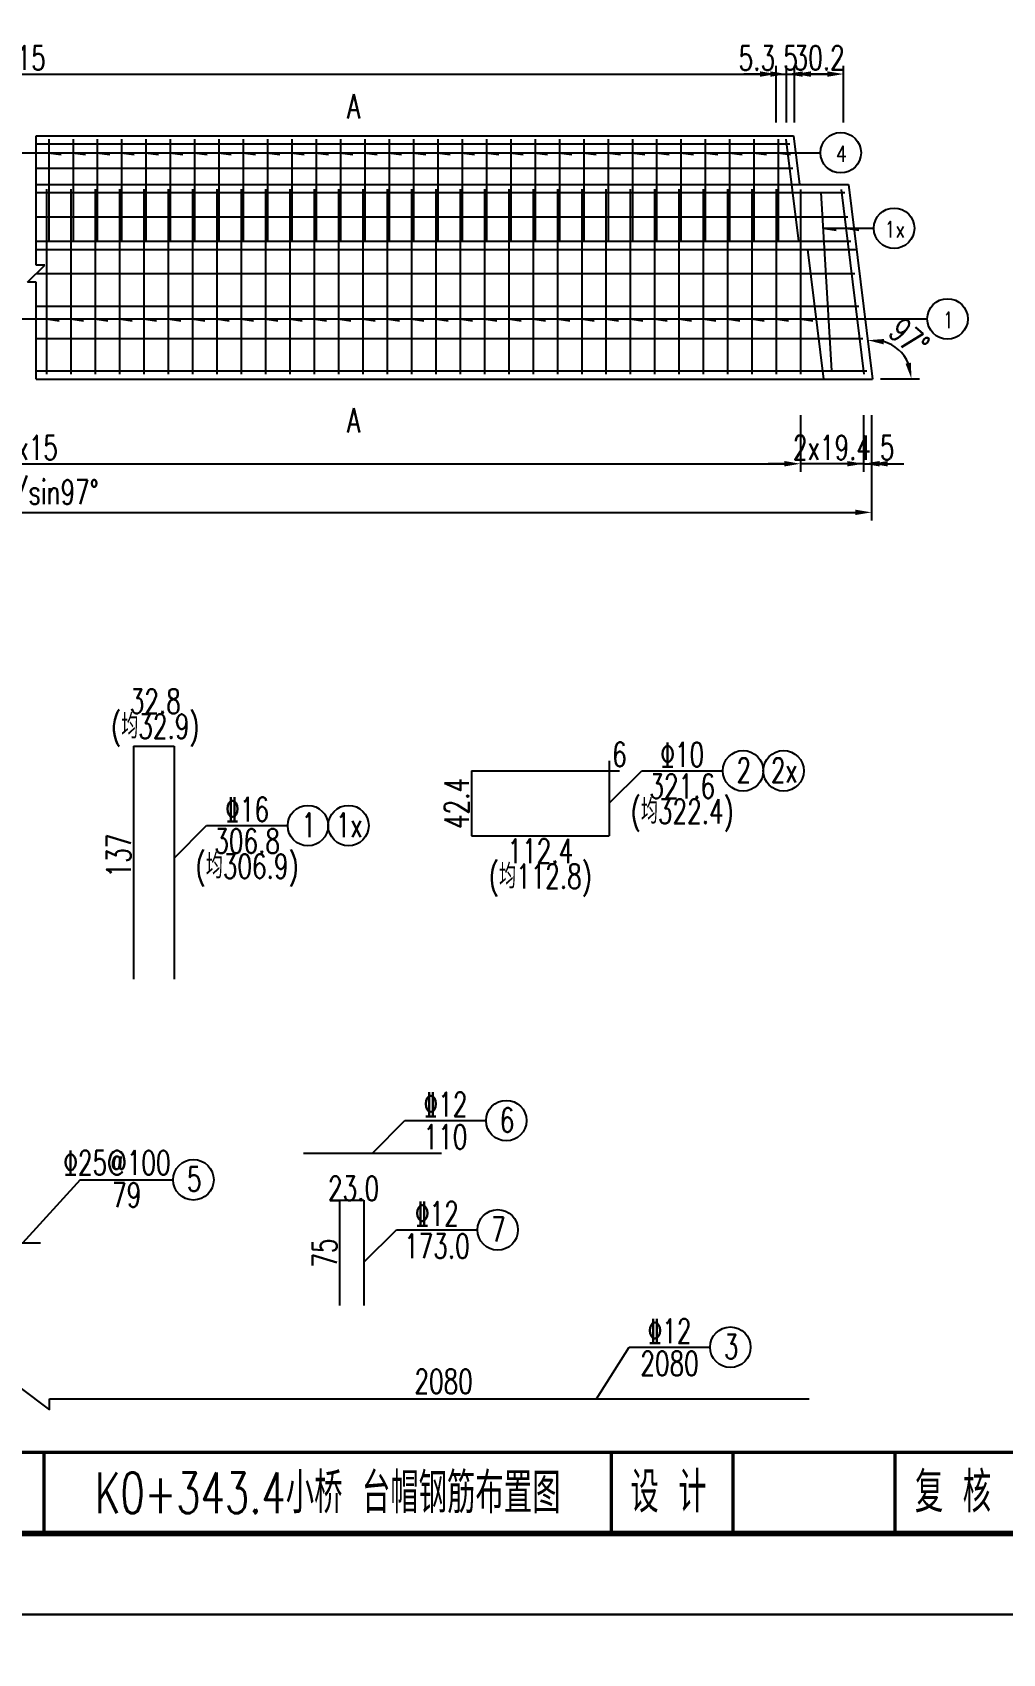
# Model space of a CAD drawing. Header units: millimetres. Extents: x -51 to 12129, y -1309 to -715.
# Drawn here: x 3473.3 to 3593, y -1016.5 to -816.4 of the extents above; entities that cross this region are included whole.
import ezdxf
from ezdxf.enums import TextEntityAlignment as Align

# ---------------------------------------------------------------- set-up
doc = ezdxf.new("R2010")
doc.units = ezdxf.units.MM
doc.header["$LTSCALE"] = 0.25
doc.layers.add('TEXT', color=7, linetype='Continuous', lineweight=18)
for name, color, linetype in [('YOLLOW', 7, 'Continuous'), ('图框', 7, 'Continuous'), ('尺寸标注', 2, 'Continuous'), ('文字', 7, 'Continuous'), ('文字字符', 7, 'Continuous'), ('标注', 4, 'Continuous'), ('次轮廓线', 7, 'Continuous'), ('钢筋', 6, 'Continuous')]:
    doc.layers.add(name, color=color, linetype=linetype)
doc.styles.get("Standard").update_dxf_attribs({"font": 'simplex1.shx', "width": 0.7, "bigfont": 'hztxt.shx'})
doc.styles.add('TEXT', font='simplex1.shx', dxfattribs={"width": 0.7, "bigfont": 'hztxt.shx'})
doc.dimstyles.new('比例1：50', dxfattribs={"dimscale": 0, "dimtxt": 3, "dimasz": 2, "dimexe": 1, "dimexo": 1, "dimgap": 0.5, "dimtad": 1, "dimdec": 1, "dimlfac": 5, "dimzin": 13, "dimdsep": 46, "dimtxsty": 'Standard', "dimcen": -1, "dimclrd": 256, "dimclre": 256, "dimclrt": 7, "dimaunit": 1, "dimadec": 3, "dimazin": 0, "dimtfac": 0.0005, "dimtdec": 1, "dimtix": 1, "dimtmove": 2, "dimatfit": 3, "dimfxl": 0, "dimtolj": 1, "dimtzin": 13, "dimarcsym": 0})

# ---------------------------------------------------------------- blocks, each defined once
blk = doc.blocks.new('*D121')
at = {"layer": 'Defpoints', "color": 0}
for p in [(3371.49, -842.2), (3354.81, -858.2), (3791.28, -858.2)]:
    blk.add_point(p, dxfattribs=at)
at = {"layer": '标注', "lineweight": -2}
for p, q in [((3360.81, -842.2), (3353.81, -842.2)), ((3354.81, -844.2), (3354.81, -856.2)), ((3360.81, -858.2), (3353.81, -858.2))]:
    blk.add_line(p, q, dxfattribs=at)
at = {"layer": '标注'}
for points in [[(3354.48, -844.2), (3355.15, -844.2), (3354.81, -842.2)], [(3354.48, -856.2), (3355.15, -856.2), (3354.81, -858.2)]]:
    blk.add_solid(points, dxfattribs=at)
at = {"layer": '标注', "color": 7, "insert": (3352.81, -850.2), "char_height": 3, "attachment_point": 5, "rotation": 90}
blk.add_mtext('\\A1;4x20', dxfattribs=at)
blk = doc.blocks.new('*D122')
at = {"layer": 'Defpoints', "color": 0}
for p in [(3354.81, -859.2), (3371.49, -858.2), (3791.28, -859.2)]:
    blk.add_point(p, dxfattribs=at)
at = {"layer": '标注', "lineweight": -2}
for p, q in [((3354.81, -856.2), (3354.81, -854.2)), ((3360.81, -858.2), (3353.81, -858.2)), ((3360.81, -859.2), (3353.81, -859.2)), ((3354.81, -858.2), (3354.81, -859.2)), ((3354.81, -861.2), (3354.81, -863.2))]:
    blk.add_line(p, q, dxfattribs=at)
at = {"layer": '标注'}
for points in [[(3354.48, -856.2), (3355.15, -856.2), (3354.81, -858.2)], [(3354.48, -861.2), (3355.15, -861.2), (3354.81, -859.2)]]:
    blk.add_solid(points, dxfattribs=at)
at = {"layer": '标注', "color": 7, "insert": (3352.81, -858.7), "char_height": 3, "attachment_point": 5, "rotation": 90}
blk.add_mtext('\\A1;5', dxfattribs=at)
blk = doc.blocks.new('*D125')
at = {"layer": 'Defpoints', "color": 0}
for p in [(3575.84, -858.2), (3576.84, -858.2), (3576.84, -869.66)]:
    blk.add_point(p, dxfattribs=at)
at = {"layer": '标注', "lineweight": -2}
for p, q in [((3575.84, -863.66), (3575.84, -870.66)), ((3576.84, -863.66), (3576.84, -870.66)), ((3573.84, -869.66), (3571.84, -869.66)), ((3575.84, -869.66), (3576.84, -869.66)), ((3578.84, -869.66), (3580.84, -869.66))]:
    blk.add_line(p, q, dxfattribs=at)
at = {"layer": '标注'}
for points in [[(3573.84, -869.32), (3573.84, -869.99), (3575.84, -869.66)], [(3578.84, -869.32), (3578.84, -869.99), (3576.84, -869.66)]]:
    blk.add_solid(points, dxfattribs=at)
at = {"layer": '标注', "color": 7, "insert": (3578.77, -867.66), "char_height": 3, "attachment_point": 5}
blk.add_mtext('\\A1;5', dxfattribs=at)
blk = doc.blocks.new('*D126')
at = {"layer": 'Defpoints', "color": 0}
for p in [(3568.09, -858.2), (3575.84, -858.2), (3568.09, -869.66)]:
    blk.add_point(p, dxfattribs=at)
at = {"layer": '标注', "lineweight": -2}
for p, q in [((3568.09, -863.66), (3568.09, -870.66)), ((3575.84, -863.66), (3575.84, -870.66)), ((3566.09, -869.66), (3564.09, -869.66)), ((3575.84, -869.66), (3568.09, -869.66)), ((3577.84, -869.66), (3579.84, -869.66))]:
    blk.add_line(p, q, dxfattribs=at)
at = {"layer": '标注'}
for points in [[(3566.09, -869.32), (3566.09, -869.99), (3568.09, -869.66)], [(3577.84, -869.32), (3577.84, -869.99), (3575.84, -869.66)]]:
    blk.add_solid(points, dxfattribs=at)
at = {"layer": '标注', "color": 7, "insert": (3571.96, -867.66), "char_height": 3, "attachment_point": 5}
blk.add_mtext('\\A1;2x19.4', dxfattribs=at)
blk = doc.blocks.new('*D127')
at = {"layer": 'Defpoints', "color": 0}
for p in [(3374.34, -858.2), (3568.09, -858.2), (3568.09, -869.66)]:
    blk.add_point(p, dxfattribs=at)
at = {"layer": '标注', "lineweight": -2}
for p, q in [((3374.34, -863.66), (3374.34, -870.66)), ((3568.09, -863.66), (3568.09, -870.66)), ((3376.34, -869.66), (3566.09, -869.66))]:
    blk.add_line(p, q, dxfattribs=at)
at = {"layer": '标注'}
for points in [[(3376.34, -869.32), (3376.34, -869.99), (3374.34, -869.66)], [(3566.09, -869.32), (3566.09, -869.99), (3568.09, -869.66)]]:
    blk.add_solid(points, dxfattribs=at)
at = {"layer": '标注', "color": 7, "insert": (3471.21, -867.66), "char_height": 3, "attachment_point": 5}
blk.add_mtext('\\A1;134x15', dxfattribs=at)
blk = doc.blocks.new('*D128')
at = {"layer": 'Defpoints', "color": 0}
for p in [(3565.09, -821.57), (3374.34, -830.2), (3565.09, -830.2)]:
    blk.add_point(p, dxfattribs=at)
at = {"layer": '标注', "lineweight": -2}
for p, q in [((3374.34, -827.57), (3374.34, -820.57)), ((3376.34, -821.57), (3563.09, -821.57)), ((3565.09, -827.57), (3565.09, -820.57))]:
    blk.add_line(p, q, dxfattribs=at)
at = {"layer": '标注'}
for points in [[(3376.34, -821.24), (3376.34, -821.91), (3374.34, -821.57)], [(3563.09, -821.24), (3563.09, -821.91), (3565.09, -821.57)]]:
    blk.add_solid(points, dxfattribs=at)
at = {"layer": '标注', "color": 7, "insert": (3469.71, -819.57), "char_height": 3, "attachment_point": 5}
blk.add_mtext('\\A1;133x15', dxfattribs=at)
blk = doc.blocks.new('*D129')
at = {"layer": 'Defpoints', "color": 0}
for p in [(3566.36, -821.57), (3565.09, -830.2), (3566.36, -830.2)]:
    blk.add_point(p, dxfattribs=at)
at = {"layer": '标注', "lineweight": -2}
for p, q in [((3563.09, -821.57), (3561.09, -821.57)), ((3565.09, -827.57), (3565.09, -820.57)), ((3565.09, -821.57), (3566.36, -821.57)), ((3566.36, -827.57), (3566.36, -820.57)), ((3568.36, -821.57), (3570.36, -821.57))]:
    blk.add_line(p, q, dxfattribs=at)
at = {"layer": '标注'}
for points in [[(3563.09, -821.24), (3563.09, -821.91), (3565.09, -821.57)], [(3568.36, -821.24), (3568.36, -821.91), (3566.36, -821.57)]]:
    blk.add_solid(points, dxfattribs=at)
at = {"layer": '标注', "color": 7, "insert": (3562.7, -819.6), "char_height": 3, "attachment_point": 5}
blk.add_mtext('\\A1;5.3', dxfattribs=at)
blk = doc.blocks.new('*D130')
at = {"layer": 'Defpoints', "color": 0}
for p in [(3567.36, -821.57), (3566.36, -830.2), (3567.36, -830.2)]:
    blk.add_point(p, dxfattribs=at)
at = {"layer": '标注', "lineweight": -2}
for p, q in [((3564.36, -821.57), (3562.36, -821.57)), ((3566.36, -827.57), (3566.36, -820.57)), ((3566.36, -821.57), (3567.36, -821.57)), ((3567.36, -827.57), (3567.36, -820.57)), ((3569.36, -821.57), (3571.36, -821.57))]:
    blk.add_line(p, q, dxfattribs=at)
at = {"layer": '标注'}
for points in [[(3564.36, -821.24), (3564.36, -821.91), (3566.36, -821.57)], [(3569.36, -821.24), (3569.36, -821.91), (3567.36, -821.57)]]:
    blk.add_solid(points, dxfattribs=at)
at = {"layer": '标注', "color": 7, "insert": (3566.86, -819.57), "char_height": 3, "attachment_point": 5}
blk.add_mtext('\\A1;5', dxfattribs=at)
blk = doc.blocks.new('*D131')
at = {"layer": 'Defpoints', "color": 0}
for p in [(3567.36, -821.57), (3567.36, -829.6), (3573.4, -829.6)]:
    blk.add_point(p, dxfattribs=at)
at = {"layer": '标注', "lineweight": -2}
for p, q in [((3567.36, -827.57), (3567.36, -820.57)), ((3571.4, -821.57), (3569.36, -821.57)), ((3573.4, -827.57), (3573.4, -820.57))]:
    blk.add_line(p, q, dxfattribs=at)
at = {"layer": '标注'}
for points in [[(3569.36, -821.24), (3569.36, -821.91), (3567.36, -821.57)], [(3571.4, -821.24), (3571.4, -821.91), (3573.4, -821.57)]]:
    blk.add_solid(points, dxfattribs=at)
at = {"layer": '标注', "color": 7, "insert": (3570.38, -819.57), "char_height": 3, "attachment_point": 5}
blk.add_mtext('\\A1;30.2', dxfattribs=at)
blk = doc.blocks.new('*D137')
at = {"layer": 'Defpoints', "color": 0}
for p in [(3368.29, -858.95), (3576.84, -858.95), (3576.84, -875.66)]:
    blk.add_point(p, dxfattribs=at)
at = {"layer": '标注', "lineweight": -2}
for p, q in [((3368.29, -869.66), (3368.29, -876.66)), ((3576.84, -869.66), (3576.84, -876.66)), ((3370.29, -875.66), (3574.84, -875.66))]:
    blk.add_line(p, q, dxfattribs=at)
at = {"layer": '标注'}
for points in [[(3370.29, -875.32), (3370.29, -875.99), (3368.29, -875.66)], [(3574.84, -875.32), (3574.84, -875.99), (3576.84, -875.66)]]:
    blk.add_solid(points, dxfattribs=at)
at = {"layer": '标注', "color": 7, "insert": (3472.57, -873.66), "char_height": 3, "attachment_point": 5}
blk.add_mtext('\\A1;2070/sin97%%d', dxfattribs=at)
blk = doc.blocks.new('*D146')
at = {"layer": 'Defpoints', "color": 0}
for p in [(3574.02, -835.2), (3581.04, -856.63), (3473.77, -859.2), (3576.97, -859.2), (3576.97, -859.2)]:
    blk.add_point(p, dxfattribs=at)
at = {"layer": '标注', "lineweight": -2}
blk.add_line((3577.97, -859.2), (3582.78, -859.2), dxfattribs=at)
blk.add_arc((3576.97, -859.2), 4.82, 23.9652, 73.0348, dxfattribs=at)
at = {"layer": '标注'}
for points in [[(3578.34, -854.93), (3578.4, -854.26), (3576.38, -854.42)], [(3581.69, -857.18), (3581.04, -857.31), (3581.78, -859.2)]]:
    blk.add_solid(points, dxfattribs=at)
at = {"layer": '标注', "color": 7, "insert": (3581.48, -854.1), "char_height": 3, "attachment_point": 5, "rotation": 318.5}
blk.add_mtext('\\A1;97%%d', dxfattribs=at)
blk = doc.blocks.new('123')
at = {"layer": '图框', "color": 2}
blk.add_lwpolyline([(369.33, -1011.65), (369.33, -714.65), (-50.67, -714.65), (-50.67, -1011.65)], close=True, dxfattribs=at)

msp = doc.modelspace()

# ---------------------------------------------------------------- linework, layer by layer
for points, const_width in [([(3719.75412, -724.65472), (3339.75412, -724.65472), (3339.75412, -1001.65472), (3719.75412, -1001.65472), (3719.75412, -724.65472)], 0.7), ([(3339.75412, -991.65472), (3719.75412, -991.65472)], 0.4)]:
    msp.add_lwpolyline(points, dxfattribs=dict(const_width=const_width))
at = {"layer": 'YOLLOW'}
for p, q in [((3544.49323, -911.5532), (3548.49323, -907.5532)), ((3548.49323, -907.5532), (3558.49323, -907.5532)), ((3490.81904, -918.31741), (3494.81904, -914.31741)), ((3494.81904, -914.31741), (3504.81904, -914.31741)), ((3515.28573, -954.71913), (3519.28573, -950.71913)), ((3519.28573, -950.71913), (3529.28573, -950.71913)), ((3479.22277, -958.01593), (3472.09243, -965.82455)), ((3479.22277, -958.01593), (3490.68997, -958.01593)), ((3514.22651, -968.19923), (3518.22651, -964.19923)), ((3518.22651, -964.19923), (3528.22651, -964.19923)), ((3542.92619, -985.02614), (3546.92619, -978.67884)), ((3546.92619, -978.67884), (3556.92619, -978.67884))]:
    msp.add_line(p, q, dxfattribs=at)
for centre in [(3560.99323, -907.5532), (3565.99323, -907.5532), (3507.31904, -914.31741), (3512.31904, -914.31741), (3531.78573, -950.71913), (3493.18997, -958.01593), (3530.72651, -964.19923), (3559.42619, -978.67884)]:
    msp.add_circle(centre, 2.5, dxfattribs=at)
at = {"layer": '图框', "const_width": 0.4}
for points in [[(3474.75412, -1001.65472), (3474.75412, -991.65472)], [(3544.75412, -1001.65472), (3544.75412, -991.65472)], [(3559.75412, -1001.65472), (3559.75412, -991.65472)], [(3579.75412, -1001.65472), (3579.75412, -991.65472)]]:
    msp.add_lwpolyline(points, dxfattribs=at)
at = {"layer": '尺寸标注', "linetype": 'Continuous'}
for p, q in [((3471.77135, -983.62621), (3475.43097, -986.41375)), ((3475.43097, -986.41375), (3475.43097, -985.02614))]:
    msp.add_line(p, q, dxfattribs=at)
at = {"layer": '文字'}
for points in [[(3513.20137, -822.67687, 0, 0.7, 0), (3511.20137, -822.67687, 0, 0, 0), (3508.70137, -822.67687, 0, 0, 0), (3508.70137, -827.47369, 0, 0, 0)], [(3513.20137, -867.00571, 0, 0.7, 0), (3511.20137, -867.00571, 0, 0, 0), (3508.70137, -867.00571, 0, 0, 0), (3508.70137, -862.20889, 0, 0, 0)]]:
    msp.add_lwpolyline(points, format="xyseb", dxfattribs=at)
at = {"layer": '标注'}
for p, q in [((3473.77468, -845.13478), (3473.77467, -829.20143)), ((3374.5927, -831.27975), (3570.54543, -831.27975)), ((3475.2677, -831.27975), (3476.86772, -831.5046)), ((3478.2677, -831.27975), (3479.86772, -831.5046)), ((3481.2677, -831.27975), (3482.86772, -831.5046)), ((3484.2677, -831.27975), (3485.86772, -831.5046)), ((3487.2677, -831.27975), (3488.86772, -831.5046)), ((3490.2677, -831.27975), (3491.86772, -831.5046)), ((3493.2677, -831.27975), (3494.86772, -831.5046)), ((3496.2677, -831.27975), (3497.86772, -831.5046)), ((3499.2677, -831.27975), (3500.86772, -831.5046)), ((3502.2677, -831.27975), (3503.86772, -831.5046)), ((3505.2677, -831.27975), (3506.86772, -831.5046)), ((3508.2677, -831.27975), (3509.86772, -831.5046)), ((3511.2677, -831.27975), (3512.86772, -831.5046)), ((3514.2677, -831.27975), (3515.86772, -831.5046)), ((3517.2677, -831.27975), (3518.86772, -831.5046)), ((3520.2677, -831.27975), (3521.86772, -831.5046)), ((3523.2677, -831.27975), (3524.86772, -831.5046)), ((3526.2677, -831.27975), (3527.86772, -831.5046)), ((3529.2677, -831.27975), (3530.86772, -831.5046)), ((3532.2677, -831.27975), (3533.86772, -831.5046)), ((3535.2677, -831.27975), (3536.86772, -831.5046)), ((3538.2677, -831.27975), (3539.86772, -831.5046)), ((3541.2677, -831.27975), (3542.86772, -831.5046)), ((3544.2677, -831.27975), (3545.86772, -831.5046)), ((3547.2677, -831.27975), (3548.86772, -831.5046)), ((3550.2677, -831.27975), (3551.86772, -831.5046)), ((3553.2677, -831.27975), (3554.86772, -831.5046)), ((3556.2677, -831.27975), (3557.86772, -831.5046)), ((3559.2677, -831.27975), (3560.86772, -831.5046)), ((3562.2677, -831.27975), (3563.86772, -831.5046)), ((3565.2677, -831.27975), (3566.86772, -831.5046)), ((3570.88414, -840.60257), (3577.12745, -840.60257)), ((3570.88414, -840.60257), (3572.48415, -840.82743)), ((3573.68183, -840.60257), (3575.28185, -840.82743)), ((3472.70802, -847.2681), (3474.84135, -845.13476)), ((3474.84135, -845.13476), (3473.77468, -845.13478)), ((3473.77468, -847.2681), (3472.70802, -847.2681)), ((3473.77467, -859.20143), (3473.77468, -847.2681)), ((3374.3427, -851.79328), (3583.71874, -851.79328)), ((3475.0177, -851.79328), (3476.61772, -852.01813)), ((3478.0177, -851.79328), (3479.61772, -852.01813)), ((3481.0177, -851.79328), (3482.61772, -852.01813)), ((3484.0177, -851.79328), (3485.61772, -852.01813)), ((3487.0177, -851.79328), (3488.61772, -852.01813)), ((3490.0177, -851.79328), (3491.61772, -852.01813)), ((3493.0177, -851.79328), (3494.61772, -852.01813)), ((3496.0177, -851.79328), (3497.61772, -852.01813)), ((3499.0177, -851.79328), (3500.61772, -852.01813)), ((3502.0177, -851.79328), (3503.61772, -852.01813)), ((3505.0177, -851.79328), (3506.61772, -852.01813)), ((3508.0177, -851.79328), (3509.61772, -852.01813)), ((3511.0177, -851.79328), (3512.61772, -852.01813)), ((3514.0177, -851.79328), (3515.61772, -852.01813)), ((3517.0177, -851.79328), (3518.61772, -852.01813)), ((3520.0177, -851.79328), (3521.61772, -852.01813)), ((3523.0177, -851.79328), (3524.61772, -852.01813)), ((3526.0177, -851.79328), (3527.61772, -852.01813)), ((3529.0177, -851.79328), (3530.61772, -852.01813)), ((3532.0177, -851.79328), (3533.61772, -852.01813)), ((3535.0177, -851.79328), (3536.61772, -852.01813)), ((3538.0177, -851.79328), (3539.61772, -852.01813)), ((3541.0177, -851.79328), (3542.61772, -852.01813)), ((3544.0177, -851.79328), (3545.61772, -852.01813)), ((3547.0177, -851.79328), (3548.61772, -852.01813)), ((3550.0177, -851.79328), (3551.61772, -852.01813)), ((3553.0177, -851.79328), (3554.61772, -852.01813)), ((3556.0177, -851.79328), (3557.61772, -852.01813)), ((3559.0177, -851.79328), (3560.61772, -852.01813)), ((3562.0177, -851.79328), (3563.61772, -852.01813)), ((3565.0177, -851.79328), (3566.61772, -852.01813)), ((3568.0177, -851.79328), (3569.61772, -852.01813))]:
    msp.add_line(p, q, dxfattribs=at)
for centre in [(3573.04543, -831.27975), (3579.62745, -840.60257), (3586.21874, -851.79328)]:
    msp.add_circle(centre, 2.5, dxfattribs=at)
at = {"layer": '次轮廓线'}
for p, q in [((3473.77467, -829.20143), (3567.23689, -829.20143)), ((3567.23689, -829.20143), (3567.9736, -835.20143)), ((3473.77468, -835.20143), (3574.01865, -835.20143)), ((3574.01865, -835.20143), (3576.96548, -859.20143)), ((3473.77468, -843.20143), (3575.00093, -843.20143)), ((3568.95587, -843.20143), (3570.92042, -859.20143)), ((3473.77467, -859.20143), (3576.96548, -859.20143))]:
    msp.add_line(p, q, dxfattribs=at)
at = {"layer": '钢筋', "linetype": 'Continuous'}
for p, q in [((3475.33644, -829.60143), (3475.33644, -842.20143)), ((3478.33644, -829.60143), (3478.33644, -842.20143)), ((3481.33644, -829.60143), (3481.33644, -842.20143)), ((3484.33644, -829.60143), (3484.33644, -842.20143)), ((3487.33644, -829.60143), (3487.33644, -842.20143)), ((3490.33644, -829.60143), (3490.33644, -842.20143)), ((3493.33644, -829.60143), (3493.33644, -842.20143)), ((3496.33644, -829.60143), (3496.33644, -842.20143)), ((3499.33644, -829.60143), (3499.33644, -842.20143)), ((3502.33644, -829.60143), (3502.33644, -842.20143)), ((3505.33644, -829.60143), (3505.33644, -842.20143)), ((3508.33644, -829.60143), (3508.33644, -842.20143)), ((3511.33644, -829.60143), (3511.33644, -842.20143)), ((3514.33644, -829.60143), (3514.33644, -842.20143)), ((3517.33644, -829.60143), (3517.33644, -842.20143)), ((3520.33644, -829.60143), (3520.33644, -842.20143)), ((3523.33644, -829.60143), (3523.33644, -842.20143)), ((3526.33644, -829.60143), (3526.33644, -842.20143)), ((3529.33644, -829.60143), (3529.33644, -842.20143)), ((3532.33644, -829.60143), (3532.33644, -842.20143)), ((3535.33644, -829.60143), (3535.33644, -842.20143)), ((3538.33644, -829.60143), (3538.33644, -842.20143)), ((3541.33644, -829.60143), (3541.33644, -842.20143)), ((3544.33644, -829.60143), (3544.33644, -842.20143)), ((3547.33644, -829.60143), (3547.33644, -842.20143)), ((3550.33644, -829.60143), (3550.33644, -842.20143)), ((3553.33644, -829.60143), (3553.33644, -842.20143)), ((3556.33644, -829.60143), (3556.33644, -842.20143)), ((3559.33644, -829.60143), (3559.33644, -842.20143)), ((3562.33644, -829.60143), (3562.33644, -842.20143)), ((3565.33644, -829.60143), (3565.33644, -842.20143)), ((3566.286, -829.60143), (3567.83309, -842.20143)), ((3473.77467, -830.20143), (3566.76268, -830.20143)), ((3473.77468, -833.20143), (3567.13103, -833.20143)), ((3475.08644, -835.77143), (3475.08644, -858.60143)), ((3478.08644, -835.77143), (3478.08644, -858.60143)), ((3481.08644, -835.77143), (3481.08644, -858.60143)), ((3484.08644, -835.77143), (3484.08644, -858.60143)), ((3487.08644, -835.77143), (3487.08644, -858.60143)), ((3490.08644, -835.77143), (3490.08644, -858.60143)), ((3493.08644, -835.77143), (3493.08644, -858.60143)), ((3496.08644, -835.77143), (3496.08644, -858.60143)), ((3499.08644, -835.77143), (3499.08644, -858.60143)), ((3502.08644, -835.77143), (3502.08644, -858.60143)), ((3505.08644, -835.77143), (3505.08644, -858.60143)), ((3508.08644, -835.77143), (3508.08644, -858.60143)), ((3511.08644, -835.77143), (3511.08644, -858.60143)), ((3514.08644, -835.77143), (3514.08644, -858.60143)), ((3517.08644, -835.77143), (3517.08644, -858.60143)), ((3520.08644, -835.77143), (3520.08644, -858.60143)), ((3523.08644, -835.77143), (3523.08644, -858.60143)), ((3526.08644, -835.77143), (3526.08644, -858.60143)), ((3529.08644, -835.77143), (3529.08644, -858.60143)), ((3532.08644, -835.77143), (3532.08644, -858.60143)), ((3535.08644, -835.77143), (3535.08644, -858.60143)), ((3538.08644, -835.77143), (3538.08644, -858.60143)), ((3541.08644, -835.77143), (3541.08644, -858.60143)), ((3544.08644, -835.77143), (3544.08644, -858.60143)), ((3547.08644, -835.77143), (3547.08644, -858.60143)), ((3550.08644, -835.77143), (3550.08644, -858.60143)), ((3553.08644, -835.77143), (3553.08644, -858.60143)), ((3556.08644, -835.77143), (3556.08644, -858.60143)), ((3559.08644, -835.77143), (3559.08644, -858.60143)), ((3562.08644, -835.77143), (3562.08644, -858.60143)), ((3565.08644, -835.77143), (3565.08644, -858.60143)), ((3568.08644, -835.80143), (3568.08644, -858.60143)), ((3573.09233, -835.80143), (3575.89181, -858.60143)), ((3473.77468, -836.20143), (3573.54444, -836.20143)), ((3571.96457, -858.20143), (3570.61394, -836.20143)), ((3473.77468, -839.20143), (3573.9128, -839.20143)), ((3473.77468, -842.20143), (3574.28115, -842.20143)), ((3473.77468, -846.20143), (3574.77229, -846.20143)), ((3473.77468, -850.20143), (3575.26343, -850.20143)), ((3473.77467, -854.20143), (3575.75456, -854.20143)), ((3473.77467, -858.20143), (3576.2457, -858.20143)), ((3473.77467, -858.20143), (3576.2457, -858.20143))]:
    msp.add_line(p, q, dxfattribs=at)
at = {"layer": '钢筋', "linetype": 'ByBlock'}
for p, q in [((3485.81904, -904.49741), (3485.81904, -933.25741)), ((3485.81904, -904.49741), (3490.81904, -904.49741)), ((3490.81904, -904.49741), (3490.81904, -933.25741)), ((3527.49323, -907.5532), (3545.74323, -907.5532)), ((3527.49323, -907.5532), (3527.49323, -915.5532)), ((3544.49323, -906.3032), (3544.49323, -915.5532)), ((3527.49323, -915.5532), (3544.49323, -915.5532)), ((3506.78573, -954.71913), (3523.78573, -954.71913)), ((3511.22651, -960.5221), (3514.22651, -960.5221)), ((3511.22651, -960.5221), (3511.22651, -973.5221)), ((3514.22651, -960.5221), (3514.22651, -973.5221)), ((3474.34648, -965.82455), (3468.34648, -965.82455)), ((3475.43097, -985.02614), (3569.16596, -985.02614))]:
    msp.add_line(p, q, dxfattribs=at)

# ---------------------------------------------------------------- block references
at = {"layer": '标注'}
for p in [(3360, 0), (3360, -297)]:
    msp.add_blockref('123', p, dxfattribs=at)

# ---------------------------------------------------------------- texts
at = {"linetype": 'Continuous', "style": 'TEXT', "width": 0.8}
for s, p in [('4', (3573.13555, -832.41189)), ('1x', (3579.71757, -841.73471)), ('1', (3586.30886, -852.92542))]:
    msp.add_text(s, height=2, dxfattribs=at).set_placement(p, align=Align.CENTER)
at = {"width": 0.7}
for s, p in [('32.8', (3488.48863, -900.46185)), ('(均32.9)', (3488.48861, -903.56183)), ('321.6', (3553.49322, -910.95757)), ('(均322.4)', (3553.4932, -914.05755)), ('306.8', (3499.81903, -917.72178)), ('112.4', (3535.99322, -918.95757)), ('(均306.9)', (3499.81901, -920.82176)), ('(均112.8)', (3535.9932, -922.05755))]:
    msp.add_text(s, height=3, dxfattribs=at).set_placement(p, align=Align.CENTER)
for s, p in [('%%13125@100', (3483.75965, -955.91924)), ('79', (3484.95637, -959.88782))]:
    msp.add_text(s, height=3, dxfattribs=at).set_placement(p, align=Align.MIDDLE)
at = {"layer": 'TEXT', "width": 0.7}
for s, p in [('2', (3561.08919, -907.47404)), ('2x', (3566.08919, -907.47404)), ('1', (3507.415, -914.23825)), ('1x', (3512.415, -914.23825)), ('6', (3531.88169, -950.63997)), ('5', (3493.29112, -957.93676)), ('7', (3530.82248, -964.12006)), ('3', (3559.52216, -978.59968))]:
    msp.add_text(s, height=3, dxfattribs=at).set_placement(p, align=Align.MIDDLE)
at = {"layer": '图框', "width": 0.7}
for s, p in [('K0+343.4小桥 台帽钢筋布置图', (3509.75412, -996.65472)), ('设 计', (3551.79879, -996.56013)), ('复 核', (3586.8936, -996.56013))]:
    msp.add_text(s, height=5, dxfattribs=at).set_placement(p, align=Align.MIDDLE_CENTER)
at = {"layer": '文字', "width": 0.7}
for p in [(3512.97062, -825.54064), (3512.97062, -864.32004)]:
    msp.add_text('A', height=3, dxfattribs=at).set_placement(p, align=Align.MIDDLE_CENTER)
at = {"layer": '文字字符', "width": 0.7}
for s, p in [('6', (3545.7509, -905.52467)), ('%%13110', (3553.49323, -905.5532)), ('%%13216', (3499.81904, -912.31741)), ('%%13212', (3524.28573, -948.71913)), ('110', (3524.28573, -952.71913)), ('23.0', (3512.94608, -959.0809)), ('%%13212', (3523.22651, -962.19923)), ('173.0', (3523.22651, -966.19923)), ('%%13212', (3551.92619, -976.67884)), ('2080', (3551.92619, -980.67884)), ('2080', (3524.056, -982.88856))]:
    msp.add_text(s, height=3, dxfattribs=at).set_placement(p, align=Align.MIDDLE)
for s, p in [('42.4', (3525.65266, -911.5763)), ('137', (3483.97847, -917.99986)), ('75', (3509.38595, -967.05949))]:
    msp.add_text(s, height=3, rotation=90, dxfattribs=at).set_placement(p, align=Align.MIDDLE)

# ---------------------------------------------------------------- dimensions: what is measured, and where the dimension line sits
at = {"layer": '标注'}
for base, p1, p2, text, picture, middle in [((3565.08644, -821.5744), (3374.3427, -830.20143), (3565.08644, -830.20143), '133x15', '*D128', (3469.71457, -819.5744)), ((3576.8427, -875.65579), (3368.2877, -858.94722), (3576.8427, -858.94722), '2070/sin97%%d', '*D137', (3472.5652, -873.65579)), ((3568.08644, -869.65579), (3374.3427, -858.20143), (3568.08644, -858.20143), '134x15', '*D127', (3471.21457, -867.65579)), ((3568.08644, -869.65579), (3575.8427, -858.20143), (3568.08644, -858.20143), '2x19.4', '*D126', (3571.96457, -867.65579))]:
    dim = msp.add_linear_dim(base=base, p1=p1, p2=p2, text=text, dimstyle='比例1：50', override={"dimscale": 1}, dxfattribs=at)
    dim.commit()
    dim.dimension.update_dxf_attribs({"geometry": picture, "text_midpoint": middle})
dim = msp.add_linear_dim(base=(3566.35967, -821.5744), p1=(3565.08644, -830.20143), p2=(3566.35967, -830.20143), text='5.3', dimstyle='比例1：50', override={"dimscale": 1}, dxfattribs=at)
dim.commit()
dim.dimension.update_dxf_attribs({"geometry": '*D129', "text_midpoint": (3562.69791, -819.6041), "dimtype": 160})
for p1, p2, picture, middle in [((3566.35967, -830.20143), (3567.35967, -830.20143), '*D130', (3566.85967, -819.5744)), ((3573.40473, -829.60143), (3567.35967, -829.60143), '*D131', (3570.3822, -819.5744))]:
    dim = msp.add_linear_dim(base=(3567.35967, -821.5744), p1=p1, p2=p2, dimstyle='比例1：50', override={"dimscale": 1}, dxfattribs=at)
    dim.commit()
    dim.dimension.update_dxf_attribs({"geometry": picture, "text_midpoint": middle})
dim = msp.add_angular_dim_2l(base=(3581.03528, -856.62529), line1=((3473.77467, -859.20143), (3576.96548, -859.20143)), line2=((3574.01865, -835.20143), (3576.96548, -859.20143)), text='97%%d', dimstyle='比例1：50', override={"dimscale": 1}, dxfattribs=at)
dim.commit()
dim.dimension.update_dxf_attribs({"geometry": '*D146', "text_midpoint": (3581.48231, -854.09609)})
dim = msp.add_linear_dim(base=(3354.81467, -858.20143), p1=(3371.49179, -842.20143), p2=(3791.28018, -858.20143), angle=90, text='4x20', dimstyle='比例1：50', override={"dimscale": 1}, dxfattribs=at)
dim.commit()
dim.dimension.update_dxf_attribs({"geometry": '*D121', "text_midpoint": (3352.81467, -850.20143)})
dim = msp.add_linear_dim(base=(3354.81467, -859.20143), p1=(3371.49179, -858.20143), p2=(3791.28018, -859.20143), angle=90, dimstyle='比例1：50', override={"dimscale": 1}, dxfattribs=at)
dim.commit()
dim.dimension.update_dxf_attribs({"geometry": '*D122', "text_midpoint": (3352.81467, -858.70143)})
dim = msp.add_linear_dim(base=(3576.8427, -869.65579), p1=(3575.8427, -858.20143), p2=(3576.8427, -858.20143), dimstyle='比例1：50', override={"dimscale": 1}, dxfattribs=at)
dim.commit()
dim.dimension.update_dxf_attribs({"geometry": '*D125', "text_midpoint": (3578.76804, -867.65579), "dimtype": 160})

doc.saveas('drawing.dxf')
